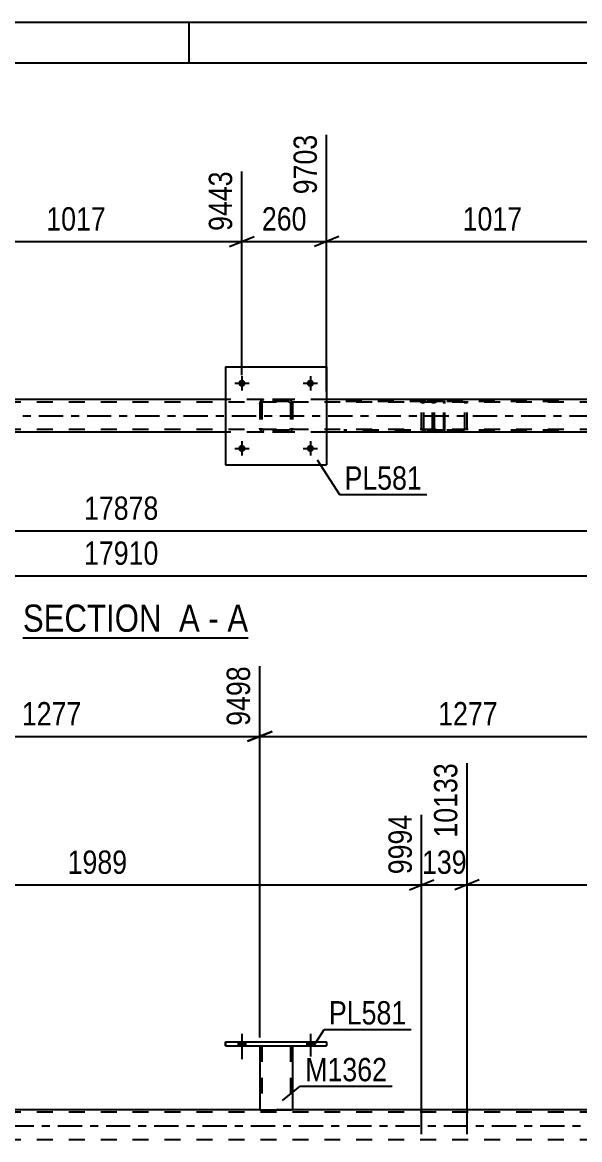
# Model space of a CAD drawing. Header units: millimetres. Extents: x 0 to 841, y 0 to 594.
# Drawn here: x 400.5 to 468.9, y 456.9 to 594 of the extents above; entities that cross this region are included whole.
import ezdxf

# ---------------------------------------------------------------- set-up
doc = ezdxf.new("R2010")
doc.units = ezdxf.units.MM
doc.linetypes.add('DXK_LINE_DOT2', pattern=[3.9198, 1.9599, -1.9599])
doc.linetypes.add('DXK_LINE_DOT3', pattern=[5.9187, 2.979, -0.9799, 0.9799, -0.9799])
doc.styles.add('Arial Narrow', font='ARIALN.TTF', dxfattribs={"height": 0.2})

# ---------------------------------------------------------------- blocks, each defined once
blk = doc.blocks.new('Unknown-303386140-1133')
at = {"color": 5, "linetype": 'Continuous'}
for p, q in [((841, 594), (0, 594)), ((421, 589), (421, 594)), ((836, 589), (5, 589))]:
    blk.add_line(p, q, dxfattribs=at)
blk = doc.blocks.new('Unknown-303386140-11 - 4491')
at = {"color": 6, "linetype": 'Continuous'}
blk.add_line((400.59, 518.45), (428.23, 518.45), dxfattribs=at)
at = {"color": 0, "linetype": 'Continuous'}
for points in [[(418.69, 519.2), (418.69, 522.7), (400.59, 522.7), (400.59, 519.2)], [(422.3, 519.2), (422.3, 522.7), (419.74, 522.7), (419.74, 519.2)], [(424.63, 519.2), (424.63, 522.7), (423.35, 522.7), (423.35, 519.2)], [(428.23, 519.2), (428.23, 522.7), (425.68, 522.7), (425.68, 519.2)]]:
    blk.add_wipeout(points, dxfattribs=at)
at = {"color": 7, "linetype": 'Continuous', "style": 'Arial Narrow'}
for s, p in [('SECTION ', (400.59, 519.2)), ('A', (419.74, 519.2)), ('A', (425.68, 519.2)), ('-', (423.35, 519.2))]:
    blk.add_text(s, height=3.34, dxfattribs=at).set_placement(p)
blk = doc.blocks.new('Part-303386140-4578 - 4491')
at = {"color": 7, "linetype": 'DXK_LINE_DOT2'}
for p, q in [((764.88, 547.37), (100.69, 547.37)), ((437.86, 547.69), (425.46, 547.69)), ((764.88, 544.01), (100.69, 544.01)), ((437.86, 543.69), (425.46, 543.69))]:
    blk.add_line(p, q, dxfattribs=at)
at = {"color": 2, "linetype": 'Continuous'}
for p, q in [((425.46, 547.69), (386.78, 547.69)), ((476.54, 547.69), (437.86, 547.69)), ((425.46, 543.69), (386.78, 543.69)), ((476.54, 543.69), (437.86, 543.69))]:
    blk.add_line(p, q, dxfattribs=at)
at = {"color": 7, "linetype": 'DXK_LINE_DOT3'}
blk.add_line((100.69, 545.69), (764.88, 545.69), dxfattribs=at)
blk = doc.blocks.new('Part-303386140-4516 - 4491')
at = {"color": 7, "linetype": 'DXK_LINE_DOT2'}
for p, q in [((450.83, 547.69), (439.95, 547.69)), ((450.02, 547.45), (439.95, 547.45)), ((449.54, 547.35), (449.51, 547.21)), ((449.51, 544.17), (449.51, 547.21)), ((449.55, 547.4), (449.54, 547.35)), ((449.77, 547.21), (449.78, 547.3)), ((449.77, 544.17), (449.77, 547.21)), ((449.78, 547.3), (449.84, 547.38)), ((450.02, 547.69), (449.82, 547.66)), ((449.84, 547.38), (449.92, 547.43)), ((449.92, 547.43), (450.02, 547.45)), ((452.11, 547.69), (450.02, 547.69)), ((452.11, 547.45), (450.02, 547.45)), ((450.83, 547.69), (450.83, 547.45)), ((452.21, 547.66), (452.11, 547.69)), ((452.11, 547.45), (452.16, 547.43)), ((452.16, 547.43), (452.2, 547.38)), ((452.2, 547.38), (452.23, 547.3)), ((452.3, 547.55), (452.21, 547.66)), ((452.23, 547.3), (452.24, 547.21)), ((452.24, 544.17), (452.24, 547.21)), ((452.36, 547.4), (452.3, 547.55)), ((452.38, 547.21), (452.36, 547.4)), ((452.38, 544.17), (452.38, 547.21)), ((452.11, 543.93), (439.95, 543.93)), ((450.83, 543.69), (439.95, 543.69)), ((449.51, 544.17), (449.53, 544.11)), ((449.53, 544.11), (449.55, 543.99)), ((449.78, 544.11), (449.77, 544.17)), ((449.78, 544.08), (449.78, 544.11)), ((449.84, 544), (449.78, 544.08)), ((449.82, 543.73), (450.02, 543.69)), ((449.92, 543.95), (449.84, 544)), ((450.02, 543.93), (449.92, 543.95)), ((452.11, 543.69), (450.02, 543.69)), ((450.83, 543.93), (450.83, 543.69)), ((452.16, 543.95), (452.11, 543.93)), ((452.11, 543.69), (452.21, 543.73)), ((452.2, 544), (452.16, 543.95)), ((452.23, 544.08), (452.2, 544)), ((452.21, 543.73), (452.3, 543.83)), ((452.24, 544.17), (452.23, 544.08)), ((452.3, 543.83), (452.36, 543.99)), ((452.36, 543.99), (452.38, 544.17))]:
    blk.add_line(p, q, dxfattribs=at)
for centre, start, end in [((450, 547.2), 111.1941, 156.1506), ((450, 544.19), 203.8494, 248.8059)]:
    blk.add_arc(centre, 0.492, start, end, dxfattribs=at)
blk = doc.blocks.new('Part-303386140-7386 - 4491')
at = {"color": 2, "linetype": 'Continuous'}
for p, q in [((425.46, 551.7), (425.46, 539.7)), ((425.46, 551.7), (437.86, 551.7)), ((437.86, 551.7), (437.86, 539.7)), ((425.46, 539.7), (437.86, 539.7))]:
    blk.add_line(p, q, dxfattribs=at)
blk = doc.blocks.new('Part-303386140-4528 - 4491')
at = {"color": 7, "linetype": 'DXK_LINE_DOT2'}
for p, q in [((450.86, 547.35), (450.83, 547.21)), ((450.83, 544.17), (450.83, 547.21)), ((450.87, 547.4), (450.86, 547.35)), ((451.09, 547.21), (451.11, 547.3)), ((451.09, 544.17), (451.09, 547.21)), ((451.11, 547.3), (451.16, 547.38)), ((451.34, 547.69), (451.15, 547.66)), ((451.16, 547.38), (451.24, 547.43)), ((451.24, 547.43), (451.34, 547.45)), ((466.33, 547.69), (451.34, 547.69)), ((466.33, 547.45), (451.34, 547.45)), ((454.77, 547.66), (454.58, 547.69)), ((454.58, 547.45), (454.68, 547.43)), ((454.68, 547.43), (454.76, 547.38)), ((454.76, 547.38), (454.81, 547.3)), ((454.81, 547.3), (454.83, 547.21)), ((454.83, 544.17), (454.83, 547.21)), ((455.06, 547.35), (455.05, 547.4)), ((455.09, 547.21), (455.06, 547.35)), ((455.09, 544.17), (455.09, 547.21)), ((450.83, 544.17), (450.85, 544.11)), ((450.85, 544.11), (450.87, 543.99)), ((451.1, 544.11), (451.09, 544.17)), ((451.11, 544.08), (451.1, 544.11)), ((451.16, 544), (451.11, 544.08)), ((451.15, 543.73), (451.34, 543.69)), ((451.24, 543.95), (451.16, 544)), ((451.34, 543.93), (451.24, 543.95)), ((466.33, 543.93), (451.34, 543.93)), ((466.33, 543.69), (451.34, 543.69)), ((454.68, 543.95), (454.58, 543.93)), ((454.58, 543.69), (454.77, 543.73)), ((454.76, 544), (454.68, 543.95)), ((454.81, 544.08), (454.76, 544)), ((454.81, 544.08), (454.82, 544.11)), ((454.82, 544.11), (454.83, 544.17)), ((455.05, 543.99), (455.07, 544.11)), ((455.07, 544.11), (455.09, 544.17))]:
    blk.add_line(p, q, dxfattribs=at)
for centre, start, end in [((451.32, 547.19), 110.7584, 155.6801), ((451.32, 544.19), 204.32, 249.2417)]:
    blk.add_arc(centre, 0.496, start, end, dxfattribs=at)
blk = doc.blocks.new('Part-303386140-7385 - 4491')
at = {"color": 7, "linetype": 'DXK_LINE_DOT2'}
for p, q in [((429.66, 547.22), (429.69, 547.4)), ((429.69, 547.4), (429.66, 547.22)), ((429.66, 547.22), (429.66, 544.18)), ((429.9, 547.22), (429.92, 547.31)), ((429.9, 547.22), (429.9, 544.18)), ((429.92, 547.31), (429.97, 547.39)), ((429.95, 547.66), (430.14, 547.7)), ((430.14, 547.7), (429.95, 547.66)), ((429.97, 547.39), (430.05, 547.44)), ((430.05, 547.44), (430.14, 547.46)), ((433.18, 547.7), (430.14, 547.7)), ((433.18, 547.46), (430.14, 547.46)), ((433.18, 547.7), (433.36, 547.66)), ((433.36, 547.66), (433.18, 547.7)), ((433.18, 547.46), (433.27, 547.44)), ((433.27, 547.44), (433.35, 547.39)), ((433.35, 547.39), (433.4, 547.31)), ((433.4, 547.31), (433.42, 547.22)), ((433.42, 547.22), (433.42, 544.18)), ((433.62, 547.4), (433.66, 547.22)), ((433.66, 547.22), (433.62, 547.4)), ((433.66, 547.22), (433.66, 544.18)), ((429.69, 543.99), (429.66, 544.18)), ((429.66, 544.18), (429.69, 543.99)), ((429.92, 544.08), (429.9, 544.18)), ((429.97, 544.01), (429.92, 544.08)), ((430.14, 543.7), (429.95, 543.73)), ((429.95, 543.73), (430.14, 543.7)), ((430.05, 543.95), (429.97, 544.01)), ((430.14, 543.94), (430.05, 543.95)), ((433.18, 543.94), (430.14, 543.94)), ((433.18, 543.7), (430.14, 543.7)), ((433.27, 543.95), (433.18, 543.94)), ((433.36, 543.73), (433.18, 543.7)), ((433.18, 543.7), (433.36, 543.73)), ((433.35, 544.01), (433.27, 543.95)), ((433.4, 544.08), (433.35, 544.01)), ((433.42, 544.18), (433.4, 544.08)), ((433.66, 544.18), (433.62, 543.99)), ((433.62, 543.99), (433.66, 544.18))]:
    blk.add_line(p, q, dxfattribs=at)
at = {"color": 7, "linetype": 'DXK_LINE_DOT3'}
blk.add_line((431.66, 545.7), (431.66, 545.7), dxfattribs=at)
at = {"color": 7, "linetype": 'DXK_LINE_DOT2'}
for centre, start, end in [((430.14, 547.22), 112.5, 157.5), ((430.14, 547.22), 112.5, 157.5), ((433.18, 547.22), 22.5, 67.5), ((433.18, 547.22), 22.5, 67.5), ((430.14, 544.18), 202.5, 247.5), ((430.14, 544.18), 202.5, 247.5), ((433.18, 544.18), 292.5, 337.5), ((433.18, 544.18), 292.5, 337.5)]:
    blk.add_arc(centre, 0.48, start, end, dxfattribs=at)
blk = doc.blocks.new('Bolt-303386140-7413 - 4491')
at = {"linetype": 'Continuous'}
for points in [[(427.9, 541.7, -1), (427.02, 541.7, -1)], [(436.3, 541.7, -1), (435.42, 541.7, -1)]]:
    blk.add_hatch(color=1, dxfattribs=at).paths.add_polyline_path(points)
at = {"color": 1, "linetype": 'Continuous'}
for p, q in [((426.58, 541.7), (428.34, 541.7)), ((427.46, 542.58), (427.46, 540.82)), ((434.98, 541.7), (436.74, 541.7)), ((435.86, 542.58), (435.86, 540.82))]:
    blk.add_line(p, q, dxfattribs=at)
blk = doc.blocks.new('Bolt-303386140-7414 - 4491')
at = {"linetype": 'Continuous'}
for points in [[(427.9, 549.7, -1), (427.02, 549.7, -1)], [(436.3, 549.7, -1), (435.42, 549.7, -1)]]:
    blk.add_hatch(color=1, dxfattribs=at).paths.add_polyline_path(points)
at = {"color": 1, "linetype": 'Continuous'}
for p, q in [((427.46, 550.58), (427.46, 548.82)), ((435.86, 550.58), (435.86, 548.82)), ((426.58, 549.7), (428.34, 549.7)), ((434.98, 549.7), (436.74, 549.7))]:
    blk.add_line(p, q, dxfattribs=at)
blk = doc.blocks.new('Part-303386140-3270 - 3105')
at = {"color": 7, "linetype": 'DXK_LINE_DOT2'}
for p, q in [((764.88, 460.22), (49.75, 460.22)), ((433.66, 460.54), (429.66, 460.54)), ((764.88, 456.86), (49.75, 456.86))]:
    blk.add_line(p, q, dxfattribs=at)
at = {"color": 2, "linetype": 'Continuous'}
for p, q in [((429.66, 460.54), (382.58, 460.54)), ((480.74, 460.54), (433.66, 460.54))]:
    blk.add_line(p, q, dxfattribs=at)
at = {"color": 7, "linetype": 'DXK_LINE_DOT3'}
blk.add_line((49.75, 458.54), (764.88, 458.54), dxfattribs=at)
blk = doc.blocks.new('Part-303386140-7734 - 3105')
at = {"color": 2, "linetype": 'Continuous'}
for p, q in [((429.66, 468.39), (429.66, 460.54)), ((433.66, 468.39), (433.66, 460.54)), ((429.66, 460.54), (433.62, 460.54)), ((433.66, 460.54), (433.62, 460.54))]:
    blk.add_line(p, q, dxfattribs=at)
at = {"color": 7, "linetype": 'DXK_LINE_DOT2'}
for p, q in [((429.66, 468.39), (433.66, 468.39)), ((429.66, 468.39), (429.66, 468.39)), ((429.66, 468.39), (429.66, 468.39)), ((429.9, 468.39), (429.9, 460.54)), ((433.42, 468.39), (433.42, 460.54)), ((433.66, 468.39), (433.66, 468.39)), ((433.66, 468.39), (433.66, 468.39)), ((433.4, 460.54), (433.42, 460.54))]:
    blk.add_line(p, q, dxfattribs=at)
blk = doc.blocks.new('Part-303386140-7735 - 3105')
at = {"color": 2, "linetype": 'Continuous'}
for p, q in [((425.46, 468.39), (425.46, 468.87)), ((425.46, 468.87), (425.46, 468.87)), ((425.46, 468.87), (437.86, 468.87)), ((425.46, 468.39), (425.46, 468.39)), ((425.46, 468.39), (437.86, 468.39)), ((437.86, 468.87), (437.86, 468.39))]:
    blk.add_line(p, q, dxfattribs=at)
at = {"color": 7, "linetype": 'DXK_LINE_DOT2'}
for p, q in [((425.46, 468.87), (425.46, 468.39)), ((425.46, 468.87), (425.46, 468.87)), ((425.46, 468.39), (425.46, 468.39)), ((437.86, 468.87), (437.86, 468.39))]:
    blk.add_line(p, q, dxfattribs=at)
blk = doc.blocks.new('Bolt-303386140-7762 - 3105')
at = {"linetype": 'Continuous'}
for points in [[(427.02, 468.39), (427.9, 468.39), (427.9, 468.87), (427.02, 468.87)], [(435.42, 468.39), (436.3, 468.39), (436.3, 468.87), (435.42, 468.87)]]:
    blk.add_hatch(color=1, dxfattribs=at).paths.add_polyline_path(points)
at = {"color": 1, "linetype": 'Continuous'}
for p, q in [((427.46, 469.87), (427.46, 466.75)), ((435.86, 469.87), (435.86, 466.75)), ((427.02, 468.87), (427.02, 468.39)), ((427.9, 468.87), (427.9, 468.39)), ((435.42, 468.87), (435.42, 468.39)), ((436.3, 468.87), (436.3, 468.39))]:
    blk.add_line(p, q, dxfattribs=at)
blk = doc.blocks.new('Bolt-303386140-7763 - 3105')
at = {"linetype": 'Continuous'}
for points in [[(427.02, 468.39), (427.9, 468.39), (427.9, 468.87), (427.02, 468.87)], [(435.42, 468.39), (436.3, 468.39), (436.3, 468.87), (435.42, 468.87)]]:
    blk.add_hatch(color=1, dxfattribs=at).paths.add_polyline_path(points)
at = {"color": 1, "linetype": 'Continuous'}
for p, q in [((427.46, 469.87), (427.46, 466.75)), ((435.86, 469.87), (435.86, 466.75)), ((427.02, 468.87), (427.02, 468.39)), ((427.9, 468.87), (427.9, 468.39)), ((435.42, 468.87), (435.42, 468.39)), ((436.3, 468.87), (436.3, 468.39))]:
    blk.add_line(p, q, dxfattribs=at)
blk = doc.blocks.new('StraightDimension-303386140-23574 - 4491')
at = {"color": 7, "linetype": 'Continuous'}
blk.add_line((59.81, 526.07), (765.52, 526.07), dxfattribs=at)
at = {"color": 0}
blk.add_wipeout([(417.84, 526.82), (417.84, 531.02), (407.49, 531.02), (407.49, 526.82)], dxfattribs=at)
at = {"color": 3, "style": 'Arial Narrow'}
blk.add_text('17910', height=2.863, dxfattribs=at).set_placement((408.09, 527.42))
blk = doc.blocks.new('StraightDimension-303386140-4658 - 4491')
at = {"color": 7, "linetype": 'Continuous'}
blk.add_line((60.45, 531.59), (764.88, 531.59), dxfattribs=at)
at = {"color": 0}
blk.add_wipeout([(417.84, 532.34), (417.84, 536.54), (407.49, 536.54), (407.49, 532.34)], dxfattribs=at)
at = {"color": 3, "style": 'Arial Narrow'}
blk.add_text('17878', height=2.863, dxfattribs=at).set_placement((408.09, 532.94))
blk = doc.blocks.new('StraightDimension-303386140-20567 - 4491')
at = {"color": 7, "linetype": 'Continuous'}
for p, q in [((437.86, 548.69), (437.86, 580.21)), ((478.54, 550.7), (478.54, 577.54)), ((439.36, 567.7), (436.36, 566.5)), ((437.86, 567.1), (478.54, 567.1)), ((477.04, 566.5), (480.04, 567.7))]:
    blk.add_line(p, q, dxfattribs=at)
at = {"color": 0}
blk.add_wipeout([(462.45, 567.85), (462.45, 572.05), (453.94, 572.05), (453.94, 567.85)], dxfattribs=at)
at = {"color": 3, "style": 'Arial Narrow'}
blk.add_text('1017', height=2.863, dxfattribs=at).set_placement((454.54, 568.45))
at = {"color": 0, "linetype": 'Continuous'}
blk.add_wipeout([(477.94, 578.14), (473.74, 578.14), (473.74, 567.8), (477.94, 567.8)], dxfattribs=at)
at = {"color": 3, "linetype": 'Continuous', "style": 'Arial Narrow'}
blk.add_text('10720', height=2.863, rotation=90.0002, dxfattribs=at).set_placement((477.34, 568.4))
blk = doc.blocks.new('StraightDimension-303386140-20568 - 4491')
at = {"color": 7, "linetype": 'Continuous'}
for p, q in [((437.86, 548.69), (437.86, 580.21)), ((427.46, 550.7), (427.46, 575.71)), ((425.96, 566.5), (428.96, 567.7)), ((427.46, 567.1), (437.86, 567.1)), ((439.36, 567.7), (436.36, 566.5))]:
    blk.add_line(p, q, dxfattribs=at)
at = {"color": 0}
blk.add_wipeout([(436, 567.85), (436, 572.05), (429.32, 572.05), (429.32, 567.85)], dxfattribs=at)
at = {"color": 3, "style": 'Arial Narrow'}
blk.add_text('260', height=2.863, dxfattribs=at).set_placement((429.92, 568.45))
at = {"color": 0, "linetype": 'Continuous'}
blk.add_wipeout([(437.26, 580.81), (433.06, 580.81), (433.06, 572.3), (437.26, 572.3)], dxfattribs=at)
at = {"color": 3, "linetype": 'Continuous', "style": 'Arial Narrow'}
blk.add_text('9703', height=2.863, rotation=90.0002, dxfattribs=at).set_placement((436.66, 572.9))
blk = doc.blocks.new('StraightDimension-303386140-20569 - 4491')
at = {"color": 7, "linetype": 'Continuous'}
for p, q in [((386.78, 548.69), (386.78, 580.21)), ((427.46, 550.7), (427.46, 575.71)), ((388.28, 567.7), (385.28, 566.5)), ((386.78, 567.1), (427.46, 567.1)), ((425.96, 566.5), (428.96, 567.7))]:
    blk.add_line(p, q, dxfattribs=at)
at = {"color": 0}
blk.add_wipeout([(411.37, 567.85), (411.37, 572.05), (402.86, 572.05), (402.86, 567.85)], dxfattribs=at)
at = {"color": 3, "style": 'Arial Narrow'}
blk.add_text('1017', height=2.863, dxfattribs=at).set_placement((403.46, 568.45))
at = {"color": 0, "linetype": 'Continuous'}
blk.add_wipeout([(426.86, 576.31), (422.66, 576.31), (422.66, 567.8), (426.86, 567.8)], dxfattribs=at)
at = {"color": 3, "linetype": 'Continuous', "style": 'Arial Narrow'}
blk.add_text('9443', height=2.863, rotation=90.0002, dxfattribs=at).set_placement((426.26, 568.4))
blk = doc.blocks.new('StraightDimension-303386140-4030 - 3105')
at = {"color": 7, "linetype": 'Continuous'}
for p, q in [((455.09, 457.54), (455.09, 503.08)), ((449.51, 457.54), (449.51, 496.75)), ((448.01, 487.54), (451.01, 488.74)), ((456.59, 488.74), (453.59, 487.54)), ((449.51, 488.14), (455.09, 488.14))]:
    blk.add_line(p, q, dxfattribs=at)
at = {"color": 0}
blk.add_wipeout([(455.64, 488.89), (455.64, 493.09), (448.96, 493.09), (448.96, 488.89)], dxfattribs=at)
at = {"color": 3, "style": 'Arial Narrow'}
blk.add_text('139', height=2.863, dxfattribs=at).set_placement((449.56, 489.49))
at = {"color": 0, "linetype": 'Continuous'}
blk.add_wipeout([(454.49, 503.68), (450.29, 503.68), (450.29, 493.34), (454.49, 493.34)], dxfattribs=at)
at = {"color": 3, "linetype": 'Continuous', "style": 'Arial Narrow'}
blk.add_text('10133', height=2.863, rotation=90.0002, dxfattribs=at).set_placement((453.89, 493.94))
blk = doc.blocks.new('StraightDimension-303386140-4054 - 3105')
at = {"color": 7, "linetype": 'Continuous'}
for p, q in [((455.09, 457.54), (455.09, 503.08)), ((534.65, 457.54), (534.65, 498.58)), ((456.59, 488.74), (453.59, 487.54)), ((533.15, 487.54), (536.15, 488.74)), ((455.09, 488.14), (534.65, 488.14))]:
    blk.add_line(p, q, dxfattribs=at)
at = {"color": 0}
blk.add_wipeout([(499.12, 488.89), (499.12, 493.09), (490.61, 493.09), (490.61, 488.89)], dxfattribs=at)
at = {"color": 3, "style": 'Arial Narrow'}
blk.add_text('1989', height=2.863, dxfattribs=at).set_placement((491.21, 489.49))
at = {"color": 0, "linetype": 'Continuous'}
blk.add_wipeout([(534.05, 499.18), (529.85, 499.18), (529.85, 488.84), (534.05, 488.84)], dxfattribs=at)
at = {"color": 3, "linetype": 'Continuous', "style": 'Arial Narrow'}
blk.add_text('12122', height=2.863, rotation=90.0002, dxfattribs=at).set_placement((533.45, 489.44))
blk = doc.blocks.new('StraightDimension-303386140-21502 - 3105')
at = {"color": 7, "linetype": 'Continuous'}
for p, q in [((480.74, 469.39), (480.74, 516.8)), ((429.66, 469.39), (429.66, 514.97)), ((431.16, 506.96), (428.16, 505.76)), ((429.66, 506.36), (480.74, 506.36)), ((479.24, 505.76), (482.24, 506.96))]:
    blk.add_line(p, q, dxfattribs=at)
at = {"color": 0}
blk.add_wipeout([(459.45, 507.11), (459.45, 511.31), (450.94, 511.31), (450.94, 507.11)], dxfattribs=at)
at = {"color": 3, "style": 'Arial Narrow'}
blk.add_text('1277', height=2.863, dxfattribs=at).set_placement((451.54, 507.71))
at = {"color": 0, "linetype": 'Continuous'}
blk.add_wipeout([(480.14, 517.4), (475.94, 517.4), (475.94, 507.06), (480.14, 507.06)], dxfattribs=at)
at = {"color": 3, "linetype": 'Continuous', "style": 'Arial Narrow'}
blk.add_text('10775', height=2.863, rotation=90.0002, dxfattribs=at).set_placement((479.54, 507.66))
blk = doc.blocks.new('StraightDimension-303386140-4006 - 3105')
at = {"color": 7, "linetype": 'Continuous'}
for p, q in [((369.95, 457.54), (369.95, 501.25)), ((449.51, 457.54), (449.51, 496.75)), ((371.45, 488.74), (368.45, 487.54)), ((448.01, 487.54), (451.01, 488.74)), ((369.95, 488.14), (449.51, 488.14))]:
    blk.add_line(p, q, dxfattribs=at)
at = {"color": 0}
blk.add_wipeout([(413.99, 488.89), (413.99, 493.09), (405.48, 493.09), (405.48, 488.89)], dxfattribs=at)
at = {"color": 3, "style": 'Arial Narrow'}
blk.add_text('1989', height=2.863, dxfattribs=at).set_placement((406.08, 489.49))
at = {"color": 0, "linetype": 'Continuous'}
blk.add_wipeout([(448.91, 497.35), (444.71, 497.35), (444.71, 488.84), (448.91, 488.84)], dxfattribs=at)
at = {"color": 3, "linetype": 'Continuous', "style": 'Arial Narrow'}
blk.add_text('9994', height=2.863, rotation=90.0002, dxfattribs=at).set_placement((448.31, 489.44))
blk = doc.blocks.new('StraightDimension-303386140-21503 - 3105')
at = {"color": 7, "linetype": 'Continuous'}
for p, q in [((378.58, 469.39), (378.58, 514.97)), ((429.66, 469.39), (429.66, 514.97)), ((380.08, 506.96), (377.08, 505.76)), ((378.58, 506.36), (429.66, 506.36)), ((428.16, 505.76), (431.16, 506.96))]:
    blk.add_line(p, q, dxfattribs=at)
at = {"color": 0}
blk.add_wipeout([(408.37, 507.11), (408.37, 511.31), (399.86, 511.31), (399.86, 507.11)], dxfattribs=at)
at = {"color": 3, "style": 'Arial Narrow'}
blk.add_text('1277', height=2.863, dxfattribs=at).set_placement((400.46, 507.71))
at = {"color": 0, "linetype": 'Continuous'}
blk.add_wipeout([(429.06, 515.57), (424.86, 515.57), (424.86, 507.06), (429.06, 507.06)], dxfattribs=at)
at = {"color": 3, "linetype": 'Continuous', "style": 'Arial Narrow'}
blk.add_text('9498', height=2.863, rotation=90.0002, dxfattribs=at).set_placement((428.46, 507.66))
blk = doc.blocks.new('Mark-303386140-12045 - 4491')
at = {"color": 0}
blk.add_wipeout([(449.55, 536.64), (449.55, 539.64), (440.05, 539.64), (440.05, 536.64)], dxfattribs=at)
blk.add_wipeout([(449.55, 536.64), (449.55, 539.64), (440.05, 539.64), (440.05, 536.64)], dxfattribs=at)
at = {"color": 30, "linetype": 'Continuous'}
for p, q in [((436.68, 540.29), (439.45, 536.04)), ((439.45, 536.04), (450.15, 536.04))]:
    blk.add_line(p, q, dxfattribs=at)
at = {"color": 3, "style": 'Arial Narrow'}
blk.add_text('PL581', height=2.863, dxfattribs=at).set_placement((440.05, 536.64))
blk = doc.blocks.new('Mark-303386140-12090 - 3105')
at = {"color": 0}
blk.add_wipeout([(445.29, 464.03), (445.29, 467.03), (435.23, 467.03), (435.23, 464.03)], dxfattribs=at)
blk.add_wipeout([(445.29, 464.03), (445.29, 467.03), (435.23, 467.03), (435.23, 464.03)], dxfattribs=at)
at = {"color": 30, "linetype": 'Continuous'}
for p, q in [((432.43, 461.65), (434.63, 463.43)), ((434.63, 463.43), (445.89, 463.43))]:
    blk.add_line(p, q, dxfattribs=at)
at = {"color": 3, "style": 'Arial Narrow'}
blk.add_text('M1362', height=2.863, dxfattribs=at).set_placement((435.23, 464.03))
blk = doc.blocks.new('Mark-303386140-21339 - 3105')
at = {"color": 0}
blk.add_wipeout([(447.65, 471), (447.65, 474), (438.14, 474), (438.14, 471)], dxfattribs=at)
blk.add_wipeout([(447.65, 471), (447.65, 474), (438.14, 474), (438.14, 471)], dxfattribs=at)
at = {"color": 30, "linetype": 'Continuous'}
for p, q in [((436.27, 468.39), (437.54, 470.4)), ((437.54, 470.4), (448.25, 470.4))]:
    blk.add_line(p, q, dxfattribs=at)
at = {"color": 3, "style": 'Arial Narrow'}
blk.add_text('PL581', height=2.863, dxfattribs=at).set_placement((438.14, 471))

msp = doc.modelspace()

# ---------------------------------------------------------------- block references
for name in ['Unknown-303386140-1133', 'Part-303386140-7386 - 4491', 'Bolt-303386140-7414 - 4491', 'Part-303386140-4578 - 4491', 'Part-303386140-7385 - 4491', 'Part-303386140-4516 - 4491', 'Part-303386140-4528 - 4491', 'Bolt-303386140-7413 - 4491', 'Bolt-303386140-7762 - 3105', 'Bolt-303386140-7763 - 3105', 'Part-303386140-7735 - 3105', 'Part-303386140-7734 - 3105', 'Part-303386140-3270 - 3105']:
    msp.add_blockref(name, (0, 0))

# ---------------------------------------------------------------- next in the draw order: block references
for name in ['StraightDimension-303386140-20567 - 4491', 'StraightDimension-303386140-23574 - 4491', 'Unknown-303386140-11 - 4491', 'StraightDimension-303386140-4030 - 3105']:
    msp.add_blockref(name, (0, 0))

# ---------------------------------------------------------------- next in the draw order: block references
for name in ['StraightDimension-303386140-20568 - 4491', 'StraightDimension-303386140-4658 - 4491', 'StraightDimension-303386140-4054 - 3105']:
    msp.add_blockref(name, (0, 0))

# ---------------------------------------------------------------- next in the draw order: block references
for name in ['StraightDimension-303386140-20569 - 4491', 'Mark-303386140-12045 - 4491', 'StraightDimension-303386140-21502 - 3105']:
    msp.add_blockref(name, (0, 0))

# ---------------------------------------------------------------- next in the draw order: block references
msp.add_blockref('StraightDimension-303386140-4006 - 3105', (0, 0))

# ---------------------------------------------------------------- next in the draw order: block references
for name in ['StraightDimension-303386140-21503 - 3105', 'Mark-303386140-21339 - 3105', 'Mark-303386140-12090 - 3105']:
    msp.add_blockref(name, (0, 0))

doc.saveas('drawing.dxf')
